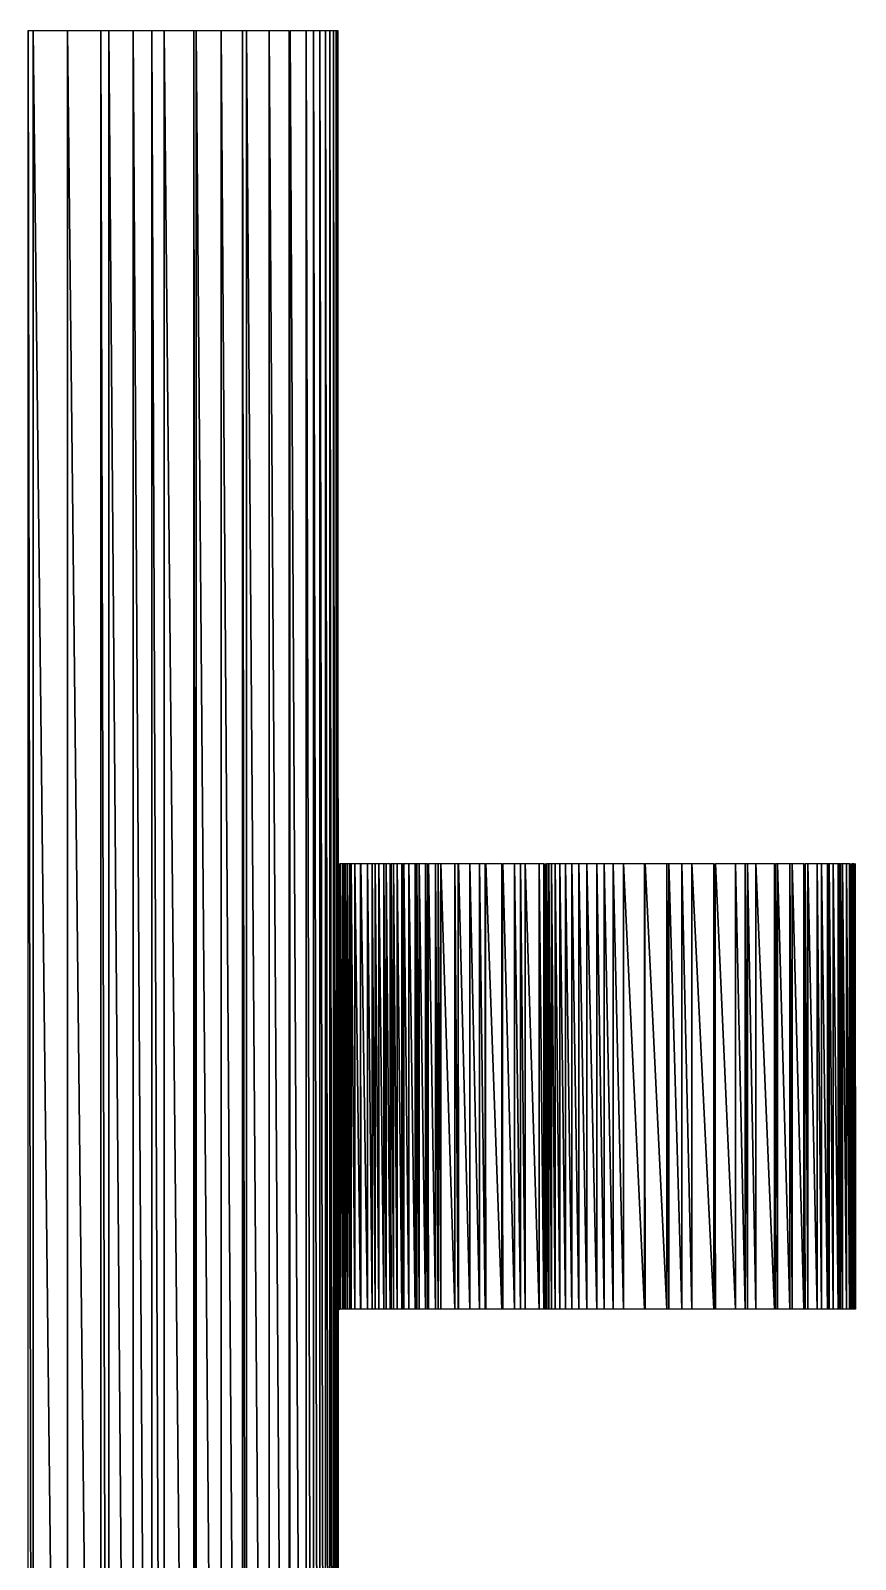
# Model space of a CAD drawing. Extents: x 0 to 4200, y 0 to 2970.
# Drawn here: x 3940.03 to 3948.6, y 324.62 to 340.51 of the extents above; entities that cross this region are included whole.
import ezdxf

# ---------------------------------------------------------------- set-up
doc = ezdxf.new("R2010")
doc.units = 0
doc.layers.get('0').update_dxf_attribs({"linetype": 'CONTINUOUS'})

msp = doc.modelspace()

# ---------------------------------------------------------------- linework, layer by layer
at = {"color": 7, "linetype": 'CONTINUOUS'}
for points in [[(3940.003793, 308.897974), (3940.003793, 340.511277), (3940.056772, 308.888668), (3940.003793, 308.897974)], [(3940.056772, 308.888668), (3940.003793, 340.511277), (3940.056772, 340.511277), (3940.056772, 308.888668)], [(3940.056772, 308.888668), (3940.056772, 340.511277), (3940.415571, 308.825647), (3940.056772, 308.888668)], [(3940.415571, 308.825647), (3940.056772, 340.511277), (3940.415571, 340.511277), (3940.415571, 308.825647)], [(3940.415571, 308.825647), (3940.415571, 340.511277), (3940.761152, 308.775124), (3940.415571, 308.825647)], [(3940.761152, 308.775124), (3940.415571, 340.511277), (3940.761152, 340.511277), (3940.761152, 308.775124)], [(3940.761152, 308.775124), (3940.761152, 340.511277), (3940.844154, 308.762989), (3940.761152, 308.775124)], [(3940.844154, 308.762989), (3940.761152, 340.511277), (3940.844154, 340.511277), (3940.844154, 308.762989)], [(3940.844154, 308.762989), (3940.844154, 340.511277), (3941.097636, 308.732827), (3940.844154, 308.762989)], [(3941.097636, 308.732827), (3940.844154, 340.511277), (3941.097636, 340.511277), (3941.097636, 308.732827)], [(3941.097636, 308.732827), (3941.097636, 340.511277), (3941.289531, 308.709993), (3941.097636, 308.732827)], [(3941.289531, 308.709993), (3941.097636, 340.511277), (3941.289531, 340.511277), (3941.289531, 308.709993)], [(3941.289531, 308.709993), (3941.289531, 340.511277), (3941.419842, 308.697772), (3941.289531, 308.709993)], [(3941.419842, 308.697772), (3941.289531, 340.511277), (3941.419842, 340.511277), (3941.419842, 308.697772)], [(3941.419842, 308.697772), (3941.419842, 340.511277), (3941.724915, 308.669161), (3941.419842, 308.697772)], [(3941.724915, 308.669161), (3941.419842, 340.511277), (3941.724915, 340.511277), (3941.724915, 308.669161)], [(3941.724915, 308.669161), (3941.724915, 340.511277), (3941.751696, 308.666649), (3941.724915, 308.669161)], [(3941.751696, 308.666649), (3941.724915, 340.511277), (3941.751696, 340.511277), (3941.751696, 308.666649)], [(3941.751696, 308.666649), (3941.751696, 340.511277), (3942.009999, 308.648475), (3941.751696, 308.666649)], [(3942.009999, 308.648475), (3941.751696, 340.511277), (3942.009999, 340.511277), (3942.009999, 308.648475)], [(3942.009999, 308.648475), (3942.009999, 340.511277), (3942.230638, 308.632951), (3942.009999, 308.648475)], [(3942.230638, 308.632951), (3942.009999, 340.511277), (3942.230638, 340.511277), (3942.230638, 308.632951)], [(3942.230638, 308.632951), (3942.230638, 340.511277), (3942.272237, 308.630932), (3942.230638, 308.632951)], [(3942.272237, 308.630932), (3942.230638, 340.511277), (3942.272237, 340.511277), (3942.272237, 308.630932)], [(3942.272237, 308.630932), (3942.272237, 340.511277), (3942.508776, 308.619451), (3942.272237, 308.630932)], [(3942.508776, 308.619451), (3942.272237, 340.511277), (3942.508776, 340.511277), (3942.508776, 308.619451)], [(3942.508776, 308.619451), (3942.508776, 340.511277), (3942.716758, 308.609357), (3942.508776, 308.619451)], [(3942.716758, 308.609357), (3942.508776, 340.511277), (3942.716758, 340.511277), (3942.716758, 308.609357)], [(3942.716758, 308.609357), (3942.716758, 340.511277), (3942.72635, 308.608891)], [(3942.72635, 308.608891), (3942.716758, 340.511277), (3942.72635, 308.608891)], [(3942.72635, 308.608891), (3942.72635, 340.511277), (3942.893329, 308.604189), (3942.72635, 308.608891)], [(3942.893329, 308.604189), (3942.72635, 340.511277), (3942.893329, 340.511277), (3942.893329, 308.604189)], [(3942.893329, 308.604189), (3942.893329, 340.511277), (3942.968943, 308.60206), (3942.893329, 308.604189)], [(3942.968943, 308.60206), (3942.893329, 340.511277), (3942.968943, 340.511277), (3942.968943, 308.60206)], [(3942.968943, 308.60206), (3942.968943, 340.511277), (3943.035633, 308.600182), (3942.968943, 308.60206)], [(3943.035633, 308.600182), (3942.968943, 340.511277), (3943.035633, 340.511277), (3943.035633, 308.600182)], [(3943.035633, 308.600182), (3943.035633, 340.511277), (3943.093042, 308.598566), (3943.035633, 308.600182)], [(3943.093042, 308.598566), (3943.035633, 340.511277), (3943.093042, 340.511277), (3943.093042, 308.598566)], [(3943.093042, 308.598566), (3943.093042, 340.511277), (3943.140814, 308.59722), (3943.093042, 308.598566)], [(3943.140814, 308.59722), (3943.093042, 340.511277), (3943.140814, 340.511277), (3943.140814, 308.59722)], [(3943.140814, 308.59722), (3943.140814, 340.511277), (3943.178591, 308.596157), (3943.140814, 308.59722)], [(3943.178591, 308.596157), (3943.140814, 340.511277), (3943.178591, 340.511277), (3943.178591, 308.596157)], [(3943.178591, 308.596157), (3943.178591, 340.511277), (3943.206017, 308.595384), (3943.178591, 308.596157)], [(3943.206017, 308.595384), (3943.178591, 340.511277), (3943.206017, 340.511277), (3943.206017, 308.595384)], [(3943.206017, 308.595384), (3943.206017, 340.511277), (3943.222734, 308.594914), (3943.206017, 308.595384)], [(3943.222734, 308.594914), (3943.206017, 340.511277), (3943.222734, 340.511277), (3943.222734, 308.594914)], [(3943.222734, 308.594914), (3943.222734, 340.511277), (3943.228386, 308.594754)], [(3943.228386, 308.594754), (3943.222734, 340.511277), (3943.228386, 308.594754)], [(3943.228386, 327.213521), (3943.228386, 331.853228), (3943.233119, 327.216332)], [(3943.233119, 327.216332), (3943.228386, 331.853228), (3943.233119, 327.216332)], [(3943.233119, 327.216332), (3943.233119, 331.853228), (3943.238823, 327.21972)], [(3943.238823, 327.21972), (3943.233119, 331.853228), (3943.238823, 327.21972)], [(3943.238823, 327.21972), (3943.238823, 331.853228), (3943.243798, 327.222675)], [(3943.243798, 327.222675), (3943.238823, 331.853228), (3943.243798, 327.222675)], [(3943.243798, 327.222675), (3943.243798, 331.853228), (3943.247319, 327.222675)], [(3943.247319, 327.222675), (3943.243798, 331.853228), (3943.247319, 327.222675)], [(3943.247319, 327.222675), (3943.247319, 331.853228), (3943.270985, 327.222675), (3943.247319, 327.222675)], [(3943.270985, 327.222675), (3943.247319, 331.853228), (3943.270985, 331.853228), (3943.270985, 327.222675)], [(3943.270985, 327.222675), (3943.270985, 331.853228), (3943.288723, 327.222675), (3943.270985, 327.222675)], [(3943.288723, 327.222675), (3943.270985, 331.853228), (3943.288723, 331.853228), (3943.288723, 327.222675)], [(3943.288723, 327.222675), (3943.288723, 331.853228), (3943.304115, 327.222675), (3943.288723, 327.222675)], [(3943.304115, 327.222675), (3943.288723, 331.853228), (3943.304115, 331.853228), (3943.304115, 327.222675)], [(3943.304115, 327.222675), (3943.304115, 331.853228), (3943.321638, 327.222675), (3943.304115, 327.222675)], [(3943.321638, 327.222675), (3943.304115, 331.853228), (3943.321638, 331.853228), (3943.321638, 327.222675)], [(3943.321638, 327.222675), (3943.321638, 331.853228), (3943.346709, 327.222675), (3943.321638, 327.222675)], [(3943.346709, 327.222675), (3943.321638, 331.853228), (3943.346709, 331.853228), (3943.346709, 327.222675)], [(3943.346709, 327.222675), (3943.346709, 331.853228), (3943.361194, 327.222675), (3943.346709, 327.222675)], [(3943.361194, 327.222675), (3943.346709, 331.853228), (3943.361194, 331.853228), (3943.361194, 327.222675)], [(3943.361194, 327.222675), (3943.361194, 331.853228), (3943.398766, 327.222675), (3943.361194, 327.222675)], [(3943.398766, 327.222675), (3943.361194, 331.853228), (3943.398766, 331.853228), (3943.398766, 327.222675)], [(3943.398766, 327.222675), (3943.398766, 331.853228), (3943.459242, 327.222675), (3943.398766, 327.222675)], [(3943.459242, 327.222675), (3943.398766, 331.853228), (3943.459242, 331.853228), (3943.459242, 327.222675)], [(3943.459242, 327.222675), (3943.459242, 331.853228), (3943.460284, 327.222675)], [(3943.460284, 327.222675), (3943.459242, 331.853228), (3943.460284, 327.222675)], [(3943.460284, 327.222675), (3943.460284, 331.853228), (3943.531262, 327.222675), (3943.460284, 327.222675)], [(3943.531262, 327.222675), (3943.460284, 331.853228), (3943.531262, 331.853228), (3943.531262, 327.222675)], [(3943.531262, 327.222675), (3943.531262, 331.853228), (3943.580901, 327.222675), (3943.531262, 327.222675)], [(3943.580901, 327.222675), (3943.531262, 331.853228), (3943.580901, 331.853228), (3943.580901, 327.222675)], [(3943.580901, 327.222675), (3943.580901, 331.853228), (3943.611701, 327.222675), (3943.580901, 327.222675)], [(3943.611701, 327.222675), (3943.580901, 331.853228), (3943.611701, 331.853228), (3943.611701, 327.222675)], [(3943.611701, 327.222675), (3943.611701, 331.853228), (3943.649969, 327.222675), (3943.611701, 327.222675)], [(3943.649969, 327.222675), (3943.611701, 331.853228), (3943.649969, 331.853228), (3943.649969, 327.222675)], [(3943.649969, 327.222675), (3943.649969, 331.853228), (3943.701598, 327.222675), (3943.649969, 327.222675)], [(3943.701598, 327.222675), (3943.649969, 331.853228), (3943.701598, 331.853228), (3943.701598, 327.222675)], [(3943.701598, 327.222675), (3943.701598, 331.853228), (3943.724202, 327.222675), (3943.701598, 327.222675)], [(3943.724202, 327.222675), (3943.701598, 331.853228), (3943.724202, 331.853228), (3943.724202, 327.222675)], [(3943.724202, 327.222675), (3943.724202, 331.853228), (3943.768049, 327.222675), (3943.724202, 327.222675)], [(3943.768049, 327.222675), (3943.724202, 331.853228), (3943.768049, 331.853228), (3943.768049, 327.222675)], [(3943.768049, 327.222675), (3943.768049, 331.853228), (3943.776335, 327.222675)], [(3943.776335, 327.222675), (3943.768049, 331.853228), (3943.776335, 327.222675)], [(3943.776335, 327.222675), (3943.776335, 331.853228), (3943.800667, 327.222675), (3943.776335, 327.222675)], [(3943.800667, 327.222675), (3943.776335, 331.853228), (3943.800667, 331.853228), (3943.800667, 327.222675)], [(3943.800667, 327.222675), (3943.800667, 331.853228), (3943.800952, 327.222675)], [(3943.800952, 327.222675), (3943.800667, 331.853228), (3943.800952, 327.222675)], [(3943.800952, 327.222675), (3943.800952, 331.853228), (3943.840255, 327.222675), (3943.800952, 327.222675)], [(3943.840255, 327.222675), (3943.800952, 331.853228), (3943.840255, 331.853228), (3943.840255, 327.222675)], [(3943.840255, 327.222675), (3943.840255, 331.853228), (3943.887179, 327.222675), (3943.840255, 327.222675)], [(3943.887179, 327.222675), (3943.840255, 331.853228), (3943.887179, 331.853228), (3943.887179, 327.222675)], [(3943.887179, 327.222675), (3943.887179, 331.853228), (3943.894312, 327.222675)], [(3943.894312, 327.222675), (3943.887179, 331.853228), (3943.894312, 327.222675)], [(3943.894312, 327.222675), (3943.894312, 331.853228), (3943.909764, 327.222675), (3943.894312, 327.222675)], [(3943.909764, 327.222675), (3943.894312, 331.853228), (3943.909764, 331.853228), (3943.909764, 327.222675)], [(3943.909764, 327.222675), (3943.909764, 331.853228), (3943.962046, 327.222675), (3943.909764, 327.222675)], [(3943.962046, 327.222675), (3943.909764, 331.853228), (3943.962046, 331.853228), (3943.962046, 327.222675)], [(3943.962046, 327.222675), (3943.962046, 331.853228), (3944.028031, 327.222675), (3943.962046, 327.222675)], [(3944.028031, 327.222675), (3943.962046, 331.853228), (3944.028031, 331.853228), (3944.028031, 327.222675)], [(3944.028031, 327.222675), (3944.028031, 331.853228), (3944.042671, 327.222675), (3944.028031, 327.222675)], [(3944.042671, 327.222675), (3944.028031, 331.853228), (3944.042671, 331.853228), (3944.042671, 327.222675)], [(3944.042671, 327.222675), (3944.042671, 331.853228), (3944.067863, 327.222675), (3944.042671, 327.222675)], [(3944.067863, 327.222675), (3944.042671, 331.853228), (3944.067863, 331.853228), (3944.067863, 327.222675)], [(3944.067863, 327.222675), (3944.067863, 331.853228), (3944.135395, 327.222675), (3944.067863, 327.222675)], [(3944.135395, 327.222675), (3944.067863, 331.853228), (3944.135395, 331.853228), (3944.135395, 327.222675)], [(3944.135395, 327.222675), (3944.135395, 331.853228), (3944.155752, 327.222675), (3944.135395, 327.222675)], [(3944.155752, 327.222675), (3944.135395, 331.853228), (3944.155752, 331.853228), (3944.155752, 327.222675)], [(3944.155752, 327.222675), (3944.155752, 331.853228), (3944.164231, 327.222675)], [(3944.164231, 327.222675), (3944.155752, 331.853228), (3944.164231, 327.222675)], [(3944.164231, 327.222675), (3944.164231, 331.853228), (3944.239431, 327.222675), (3944.164231, 327.222675)], [(3944.239431, 327.222675), (3944.164231, 331.853228), (3944.239431, 331.853228), (3944.239431, 327.222675)], [(3944.239431, 327.222675), (3944.239431, 331.853228), (3944.264288, 327.222675), (3944.239431, 327.222675)], [(3944.264288, 327.222675), (3944.239431, 331.853228), (3944.264288, 331.853228), (3944.264288, 327.222675)], [(3944.264288, 327.222675), (3944.264288, 331.853228), (3944.292928, 327.222675), (3944.264288, 327.222675)], [(3944.292928, 327.222675), (3944.264288, 331.853228), (3944.292928, 331.853228), (3944.292928, 327.222675)], [(3944.292928, 327.222675), (3944.292928, 331.853228), (3944.439556, 327.222675), (3944.292928, 327.222675)], [(3944.439556, 327.222675), (3944.292928, 331.853228), (3944.439556, 331.853228), (3944.439556, 327.222675)], [(3944.439556, 327.222675), (3944.439556, 331.853228), (3944.474485, 327.222675), (3944.439556, 327.222675)], [(3944.474485, 327.222675), (3944.439556, 331.853228), (3944.474485, 331.853228), (3944.474485, 327.222675)], [(3944.474485, 327.222675), (3944.474485, 331.853228), (3944.478278, 327.222675)], [(3944.478278, 327.222675), (3944.474485, 331.853228), (3944.478278, 327.222675)], [(3944.478278, 327.222675), (3944.478278, 331.853228), (3944.595636, 327.222675), (3944.478278, 327.222675)], [(3944.595636, 327.222675), (3944.478278, 331.853228), (3944.595636, 331.853228), (3944.595636, 327.222675)], [(3944.595636, 327.222675), (3944.595636, 331.853228), (3944.696488, 327.222675), (3944.595636, 327.222675)], [(3944.696488, 327.222675), (3944.595636, 331.853228), (3944.696488, 331.853228), (3944.696488, 327.222675)], [(3944.696488, 327.222675), (3944.696488, 331.853228), (3944.7529, 327.222675), (3944.696488, 327.222675)], [(3944.7529, 327.222675), (3944.696488, 331.853228), (3944.7529, 331.853228), (3944.7529, 327.222675)], [(3944.7529, 327.222675), (3944.7529, 331.853228), (3944.761166, 327.222675)], [(3944.761166, 327.222675), (3944.7529, 331.853228), (3944.761166, 327.222675)], [(3944.761166, 327.222675), (3944.761166, 331.853228), (3944.928328, 327.222675), (3944.761166, 327.222675)], [(3944.928328, 327.222675), (3944.761166, 331.853228), (3944.928328, 331.853228), (3944.928328, 327.222675)], [(3944.928328, 327.222675), (3944.928328, 331.853228), (3944.936146, 327.222675)], [(3944.936146, 327.222675), (3944.928328, 331.853228), (3944.936146, 327.222675)], [(3944.936146, 327.222675), (3944.936146, 331.853228), (3945.056984, 327.222675), (3944.936146, 327.222675)], [(3945.056984, 327.222675), (3944.936146, 331.853228), (3945.056984, 331.853228), (3945.056984, 327.222675)], [(3945.056984, 327.222675), (3945.056984, 331.853228), (3945.120576, 327.222675), (3945.056984, 327.222675)], [(3945.120576, 327.222675), (3945.056984, 331.853228), (3945.120576, 331.853228), (3945.120576, 327.222675)], [(3945.120576, 327.222675), (3945.120576, 331.853228), (3945.168038, 327.222675), (3945.120576, 327.222675)], [(3945.168038, 327.222675), (3945.120576, 331.853228), (3945.168038, 331.853228), (3945.168038, 327.222675)], [(3945.168038, 327.222675), (3945.168038, 331.853228), (3945.314452, 327.222675), (3945.168038, 327.222675)], [(3945.314452, 327.222675), (3945.168038, 331.853228), (3945.314452, 331.853228), (3945.314452, 327.222675)], [(3945.314452, 327.222675), (3945.314452, 331.853228), (3945.364398, 327.222675), (3945.314452, 327.222675)], [(3945.364398, 327.222675), (3945.314452, 331.853228), (3945.364398, 331.853228), (3945.364398, 327.222675)], [(3945.364398, 327.222675), (3945.364398, 331.853228), (3945.376976, 327.222675)], [(3945.376976, 327.222675), (3945.364398, 331.853228), (3945.376976, 327.222675)], [(3945.376976, 327.222675), (3945.376976, 331.853228), (3945.381217, 327.222675)], [(3945.381217, 327.222675), (3945.376976, 331.853228), (3945.381217, 327.222675)], [(3945.381217, 327.222675), (3945.381217, 331.853228), (3945.381814, 327.222675)], [(3945.381814, 327.222675), (3945.381217, 331.853228), (3945.381814, 327.222675)], [(3945.381814, 327.222675), (3945.381814, 331.853228), (3945.384216, 327.222675)], [(3945.384216, 327.222675), (3945.381814, 331.853228), (3945.384216, 327.222675)], [(3945.384216, 327.222675), (3945.384216, 331.853228), (3945.391203, 327.222675)], [(3945.391203, 327.222675), (3945.384216, 331.853228), (3945.391203, 327.222675)], [(3945.391203, 327.222675), (3945.391203, 331.853228), (3945.41139, 327.222675), (3945.391203, 327.222675)], [(3945.41139, 327.222675), (3945.391203, 331.853228), (3945.41139, 331.853228), (3945.41139, 327.222675)], [(3945.41139, 327.222675), (3945.41139, 331.853228), (3945.413651, 327.222675)], [(3945.413651, 327.222675), (3945.41139, 331.853228), (3945.413651, 327.222675)], [(3945.413651, 327.222675), (3945.413651, 331.853228), (3945.441835, 327.222675), (3945.413651, 327.222675)], [(3945.441835, 327.222675), (3945.413651, 331.853228), (3945.441835, 331.853228), (3945.441835, 327.222675)], [(3945.441835, 327.222675), (3945.441835, 331.853228), (3945.482, 327.222675), (3945.441835, 327.222675)], [(3945.482, 327.222675), (3945.441835, 331.853228), (3945.482, 331.853228), (3945.482, 327.222675)], [(3945.482, 327.222675), (3945.482, 331.853228), (3945.531343, 327.222675), (3945.482, 327.222675)], [(3945.531343, 327.222675), (3945.482, 331.853228), (3945.531343, 331.853228), (3945.531343, 327.222675)], [(3945.531343, 327.222675), (3945.531343, 331.853228), (3945.589324, 327.222675), (3945.531343, 327.222675)], [(3945.589324, 327.222675), (3945.531343, 331.853228), (3945.589324, 331.853228), (3945.589324, 327.222675)], [(3945.589324, 327.222675), (3945.589324, 331.853228), (3945.655405, 327.222675), (3945.589324, 327.222675)], [(3945.655405, 327.222675), (3945.589324, 331.853228), (3945.655405, 331.853228), (3945.655405, 327.222675)], [(3945.655405, 327.222675), (3945.655405, 331.853228), (3945.728282, 327.222675), (3945.655405, 327.222675)], [(3945.728282, 327.222675), (3945.655405, 331.853228), (3945.728282, 331.853228), (3945.728282, 327.222675)], [(3945.728282, 327.222675), (3945.728282, 331.853228), (3945.809703, 327.222675), (3945.728282, 327.222675)], [(3945.809703, 327.222675), (3945.728282, 331.853228), (3945.809703, 331.853228), (3945.809703, 327.222675)], [(3945.809703, 327.222675), (3945.809703, 331.853228), (3945.914714, 327.222675), (3945.809703, 327.222675)], [(3945.914714, 327.222675), (3945.809703, 331.853228), (3945.914714, 331.853228), (3945.914714, 327.222675)], [(3945.914714, 327.222675), (3945.914714, 331.853228), (3945.989918, 327.222675), (3945.914714, 327.222675)], [(3945.989918, 327.222675), (3945.914714, 331.853228), (3945.989918, 331.853228), (3945.989918, 327.222675)], [(3945.989918, 327.222675), (3945.989918, 331.853228), (3946.082871, 327.222675), (3945.989918, 327.222675)], [(3946.082871, 327.222675), (3945.989918, 331.853228), (3946.082871, 331.853228), (3946.082871, 327.222675)], [(3946.082871, 327.222675), (3946.082871, 331.853228), (3946.191729, 327.222675), (3946.082871, 327.222675)], [(3946.191729, 327.222675), (3946.082871, 331.853228), (3946.191729, 331.853228), (3946.191729, 327.222675)], [(3946.191729, 327.222675), (3946.191729, 331.853228), (3946.410818, 327.222675), (3946.191729, 327.222675)], [(3946.410818, 327.222675), (3946.191729, 331.853228), (3946.410818, 331.853228), (3946.410818, 327.222675)], [(3946.410818, 327.222675), (3946.410818, 331.853228), (3946.415777, 327.222675)], [(3946.415777, 327.222675), (3946.410818, 331.853228), (3946.415777, 327.222675)], [(3946.415777, 327.222675), (3946.415777, 331.853228), (3946.642865, 327.222675), (3946.415777, 327.222675)], [(3946.642865, 327.222675), (3946.415777, 331.853228), (3946.642865, 331.853228), (3946.642865, 327.222675)], [(3946.642865, 327.222675), (3946.642865, 331.853228), (3946.66139, 327.222675), (3946.642865, 327.222675)], [(3946.66139, 327.222675), (3946.642865, 331.853228), (3946.66139, 331.853228), (3946.66139, 327.222675)], [(3946.66139, 327.222675), (3946.66139, 331.853228), (3946.798362, 327.222675), (3946.66139, 327.222675)], [(3946.798362, 327.222675), (3946.66139, 331.853228), (3946.798362, 331.853228), (3946.798362, 327.222675)], [(3946.798362, 327.222675), (3946.798362, 331.853228), (3946.9011, 327.222675), (3946.798362, 327.222675)], [(3946.9011, 327.222675), (3946.798362, 331.853228), (3946.9011, 331.853228), (3946.9011, 327.222675)], [(3946.9011, 327.222675), (3946.9011, 331.853228), (3947.128556, 327.222675), (3946.9011, 327.222675)], [(3947.128556, 327.222675), (3946.9011, 331.853228), (3947.128556, 331.853228), (3947.128556, 327.222675)], [(3947.128556, 327.222675), (3947.128556, 331.853228), (3947.13294, 327.222675)], [(3947.13294, 327.222675), (3947.128556, 331.853228), (3947.13294, 327.222675)], [(3947.13294, 327.222675), (3947.13294, 331.853228), (3947.146637, 327.222675)], [(3947.146637, 327.222675), (3947.13294, 331.853228), (3947.146637, 327.222675)], [(3947.146637, 327.222675), (3947.146637, 331.853228), (3947.354943, 327.222675), (3947.146637, 327.222675)], [(3947.354943, 327.222675), (3947.146637, 331.853228), (3947.354943, 331.853228), (3947.354943, 327.222675)], [(3947.354943, 327.222675), (3947.354943, 331.853228), (3947.454483, 327.222675), (3947.354943, 327.222675)], [(3947.454483, 327.222675), (3947.354943, 331.853228), (3947.454483, 331.853228), (3947.454483, 327.222675)], [(3947.454483, 327.222675), (3947.454483, 331.853228), (3947.480182, 327.222675), (3947.454483, 327.222675)], [(3947.480182, 327.222675), (3947.454483, 331.853228), (3947.480182, 331.853228), (3947.480182, 327.222675)], [(3947.480182, 327.222675), (3947.480182, 331.853228), (3947.56514, 327.222675), (3947.480182, 327.222675)], [(3947.56514, 327.222675), (3947.480182, 331.853228), (3947.56514, 331.853228), (3947.56514, 327.222675)], [(3947.56514, 327.222675), (3947.56514, 331.853228), (3947.761565, 327.222675), (3947.56514, 327.222675)], [(3947.761565, 327.222675), (3947.56514, 331.853228), (3947.761565, 331.853228), (3947.761565, 327.222675)], [(3947.761565, 327.222675), (3947.761565, 331.853228), (3947.770172, 327.222675)], [(3947.770172, 327.222675), (3947.761565, 331.853228), (3947.770172, 327.222675)], [(3947.770172, 327.222675), (3947.770172, 331.853228), (3947.792683, 327.222675), (3947.770172, 327.222675)], [(3947.792683, 327.222675), (3947.770172, 331.853228), (3947.792683, 331.853228), (3947.792683, 327.222675)], [(3947.792683, 327.222675), (3947.792683, 331.853228), (3947.920977, 327.222675), (3947.792683, 327.222675)], [(3947.920977, 327.222675), (3947.792683, 331.853228), (3947.920977, 331.853228), (3947.920977, 327.222675)], [(3947.920977, 327.222675), (3947.920977, 331.853228), (3947.942249, 327.222675), (3947.920977, 327.222675)], [(3947.942249, 327.222675), (3947.920977, 331.853228), (3947.942249, 331.853228), (3947.942249, 327.222675)], [(3947.942249, 327.222675), (3947.942249, 331.853228), (3948.065383, 327.222675), (3947.942249, 327.222675)], [(3948.065383, 327.222675), (3947.942249, 331.853228), (3948.065383, 331.853228), (3948.065383, 327.222675)], [(3948.065383, 327.222675), (3948.065383, 331.853228), (3948.077827, 327.222675)], [(3948.077827, 327.222675), (3948.065383, 331.853228), (3948.077827, 327.222675)], [(3948.077827, 327.222675), (3948.077827, 331.853228), (3948.105226, 327.222675), (3948.077827, 327.222675)], [(3948.105226, 327.222675), (3948.077827, 331.853228), (3948.105226, 331.853228), (3948.105226, 327.222675)], [(3948.105226, 327.222675), (3948.105226, 331.853228), (3948.20211, 327.222675), (3948.105226, 327.222675)], [(3948.20211, 327.222675), (3948.105226, 331.853228), (3948.20211, 331.853228), (3948.20211, 327.222675)], [(3948.20211, 327.222675), (3948.20211, 331.853228), (3948.248527, 327.222675), (3948.20211, 327.222675)], [(3948.248527, 327.222675), (3948.20211, 331.853228), (3948.248527, 331.853228), (3948.248527, 327.222675)], [(3948.248527, 327.222675), (3948.248527, 331.853228), (3948.312185, 327.222675), (3948.248527, 327.222675)], [(3948.312185, 327.222675), (3948.248527, 331.853228), (3948.312185, 331.853228), (3948.312185, 327.222675)], [(3948.312185, 327.222675), (3948.312185, 331.853228), (3948.329301, 327.222675), (3948.312185, 327.222675)], [(3948.329301, 327.222675), (3948.312185, 331.853228), (3948.329301, 331.853228), (3948.329301, 327.222675)], [(3948.329301, 327.222675), (3948.329301, 331.853228), (3948.329879, 327.222675)], [(3948.329879, 327.222675), (3948.329301, 331.853228), (3948.329879, 327.222675)], [(3948.329879, 327.222675), (3948.329879, 331.853228), (3948.370186, 327.222675), (3948.329879, 327.222675)], [(3948.370186, 327.222675), (3948.329879, 331.853228), (3948.370186, 331.853228), (3948.370186, 327.222675)], [(3948.370186, 327.222675), (3948.370186, 331.853228), (3948.422284, 327.222675), (3948.370186, 327.222675)], [(3948.422284, 327.222675), (3948.370186, 331.853228), (3948.422284, 331.853228), (3948.422284, 327.222675)], [(3948.422284, 327.222675), (3948.422284, 331.853228), (3948.440439, 327.222675), (3948.422284, 327.222675)], [(3948.440439, 327.222675), (3948.422284, 331.853228), (3948.440439, 331.853228), (3948.440439, 327.222675)], [(3948.440439, 327.222675), (3948.440439, 331.853228), (3948.447409, 327.222675)], [(3948.447409, 327.222675), (3948.440439, 331.853228), (3948.447409, 327.222675)], [(3948.447409, 327.222675), (3948.447409, 331.853228), (3948.468234, 327.222675), (3948.447409, 327.222675)], [(3948.468234, 327.222675), (3948.447409, 331.853228), (3948.468234, 331.853228), (3948.468234, 327.222675)], [(3948.468234, 327.222675), (3948.468234, 331.853228), (3948.50779, 327.222675), (3948.468234, 327.222675)], [(3948.50779, 327.222675), (3948.468234, 331.853228), (3948.50779, 331.853228), (3948.50779, 327.222675)], [(3948.50779, 327.222675), (3948.50779, 331.853228), (3948.540705, 327.222675), (3948.50779, 327.222675)], [(3948.540705, 327.222675), (3948.50779, 331.853228), (3948.540705, 331.853228), (3948.540705, 327.222675)], [(3948.540705, 327.222675), (3948.540705, 331.853228), (3948.540792, 327.222675)], [(3948.540792, 327.222675), (3948.540705, 331.853228), (3948.540792, 327.222675)], [(3948.540792, 327.222675), (3948.540792, 331.853228), (3948.55342, 327.222675)], [(3948.55342, 327.222675), (3948.540792, 331.853228), (3948.55342, 327.222675)], [(3948.55342, 327.222675), (3948.55342, 331.853228), (3948.566733, 327.222675)], [(3948.566733, 327.222675), (3948.55342, 331.853228), (3948.566733, 327.222675)], [(3948.566733, 327.222675), (3948.566733, 331.853228), (3948.58563, 327.222675), (3948.566733, 327.222675)], [(3948.58563, 327.222675), (3948.566733, 331.853228), (3948.58563, 331.853228), (3948.58563, 327.222675)], [(3948.58563, 327.222675), (3948.58563, 331.853228), (3948.597148, 327.222675)], [(3948.597148, 327.222675), (3948.58563, 331.853228), (3948.597148, 327.222675)], [(3948.597148, 327.222675), (3948.597148, 331.853228), (3948.601042, 327.222675)], [(3948.601042, 327.222675), (3948.597148, 331.853228), (3948.601042, 327.222675)]]:
    msp.add_lwpolyline(points, close=True, dxfattribs=at)

doc.saveas('drawing.dxf')
